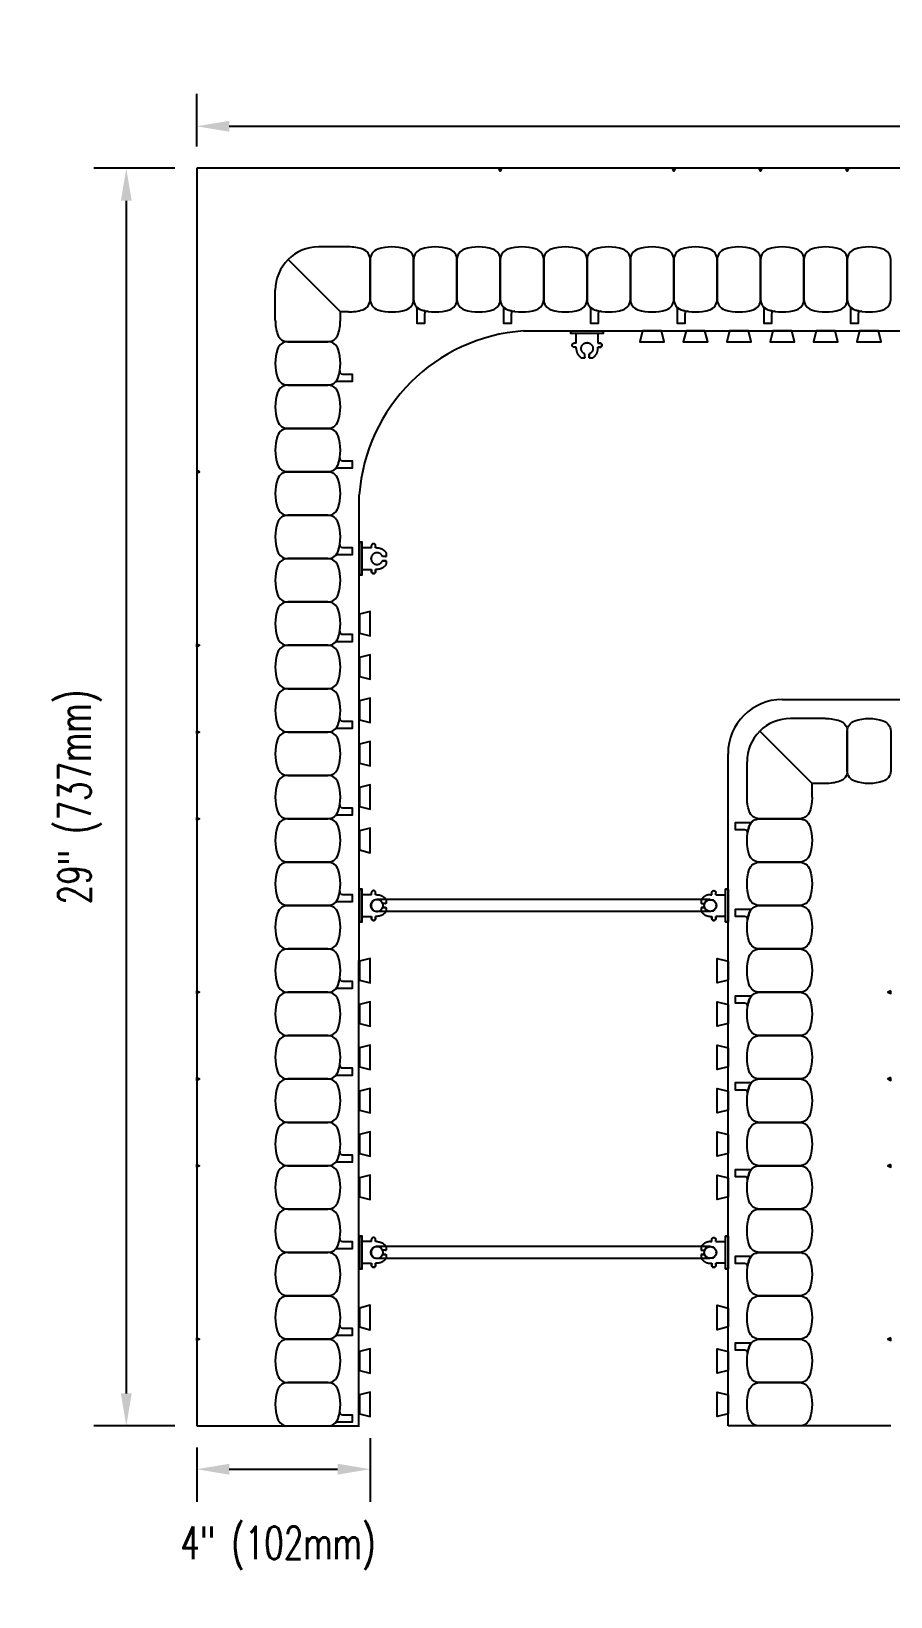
# Model space of a CAD drawing. Header units: inches. Extents: x 134.3 to 188.9, y 32.5 to 89.4.
# Drawn here: x 134.35 to 154.16, y 32.49 to 68.58 of the extents above; entities that cross this region are included whole.
import ezdxf

# ---------------------------------------------------------------- set-up
doc = ezdxf.new("R2010")
doc.units = ezdxf.units.IN
doc.header["$MEASUREMENT"] = 0
for name, color, linetype in [('line25', 2, 'Continuous'), ('LINE50', 5, 'Continuous'), ('LINE9', 9, 'Continuous'), ('TEXT', 4, 'Continuous')]:
    doc.layers.add(name, color=color, linetype=linetype)
doc.styles.add('DIM', font='romans.shx', dxfattribs={"width": 0.7})
doc.dimstyles.new('ext_8', dxfattribs={"dimscale": 8, "dimtxt": 0.09375, "dimasz": 0.09375, "dimexe": 0.09375, "dimexo": 0.0625, "dimgap": 0.0625, "dimtad": 1, "dimdec": 4, "dimzin": 3, "dimdsep": 46, "dimlunit": 4, "dimtxsty": 'DIM', "dimcen": 0.09, "dimdle": 0.09375, "dimclrt": 4, "dimadec": 0, "dimazin": 0, "dimtfac": 1, "dimtdec": 4, "dimtmove": 2, "dimatfit": 3, "dimfxl": 0, "dimfrac": 2, "dimtolj": 1, "dimtzin": 0, "dimarcsym": 0})

# ---------------------------------------------------------------- blocks, each defined once
blk = doc.blocks.new('*D12')
at = {"layer": 'Defpoints', "color": 0}
for p in [(183.162, 66.393), (138.162, 65.424), (183.162, 65.424)]:
    blk.add_point(p, dxfattribs=at)
at = {"layer": 'TEXT', "color": 0, "lineweight": -2}
for p, q in [((138.162, 65.924), (138.162, 67.143)), ((183.162, 65.924), (183.162, 67.143)), ((138.912, 66.393), (182.412, 66.393))]:
    blk.add_line(p, q, dxfattribs=at)
at = {"layer": 'TEXT', "color": 0}
for points in [[(138.912, 66.518), (138.912, 66.268), (138.162, 66.393)], [(182.412, 66.518), (182.412, 66.268), (183.162, 66.393)]]:
    blk.add_solid(points, dxfattribs=at)
at = {"layer": 'TEXT', "color": 4, "insert": (160.662, 67.465), "char_height": 0.75, "attachment_point": 5, "style": 'DIM'}
blk.add_mtext('\\A1;45" (1143mm)', dxfattribs=at)
blk = doc.blocks.new('*D14')
at = {"layer": 'Defpoints', "color": 0}
for p in [(142.162, 36.644), (138.162, 36.425), (142.162, 35.426)]:
    blk.add_point(p, dxfattribs=at)
at = {"layer": 'TEXT', "color": 0, "lineweight": -2}
for p, q in [((142.162, 36.144), (142.162, 34.676)), ((138.162, 35.925), (138.162, 34.676)), ((138.912, 35.426), (141.412, 35.426))]:
    blk.add_line(p, q, dxfattribs=at)
at = {"layer": 'TEXT', "color": 0}
for points in [[(138.912, 35.551), (138.912, 35.301), (138.162, 35.426)], [(141.412, 35.551), (141.412, 35.301), (142.162, 35.426)]]:
    blk.add_solid(points, dxfattribs=at)
at = {"layer": 'TEXT', "color": 4, "insert": (140.037, 33.605), "char_height": 0.75, "attachment_point": 5, "style": 'DIM'}
blk.add_mtext('\\A1;4" (102mm) ', dxfattribs=at)
blk = doc.blocks.new('*D15')
at = {"layer": 'Defpoints', "color": 0}
for p in [(138.162, 65.424), (136.539, 36.425), (138.157, 36.425)]:
    blk.add_point(p, dxfattribs=at)
at = {"layer": 'TEXT', "color": 0, "lineweight": -2}
for p, q in [((137.662, 65.424), (135.789, 65.424)), ((136.539, 64.674), (136.539, 37.175)), ((137.657, 36.425), (135.789, 36.425))]:
    blk.add_line(p, q, dxfattribs=at)
at = {"layer": 'TEXT', "color": 0}
for points in [[(136.414, 64.674), (136.664, 64.674), (136.539, 65.424)], [(136.414, 37.175), (136.664, 37.175), (136.539, 36.425)]]:
    blk.add_solid(points, dxfattribs=at)
at = {"layer": 'TEXT', "color": 4, "insert": (135.468, 50.925), "char_height": 0.75, "attachment_point": 5, "rotation": 90, "style": 'DIM'}
blk.add_mtext('\\A1;29" (737mm)', dxfattribs=at)
blk = doc.blocks.new('Connector')
blk.add_point((0.271, 0))
at = {"layer": 'LINE9'}
for p, q in [((0, 0.375), (0, -0.375)), ((0.062, -0.375), (0.062, 0.375)), ((0.281, 0.25), (0.062, 0.25))]:
    blk.add_line(p, q, dxfattribs=at)
for points, weights in [([(0.007, 0.375), (0.004, 0.375), (0, 0.375)], [1, 0.972587069138, 0.950305488115]), ([(0.327, 0.343), (0.308, 0.343), (0.281, 0.317), (0.281, 0.297)], [1, 0.85355339, 0.85355339, 1]), ([(0.328, 0.343), (0.327, 0.343), (0.327, 0.343)], [1, 0.70710678, 1]), ([(0.375, 0.297), (0.375, 0.317), (0.348, 0.343), (0.329, 0.343)], [1, 0.85355339, 0.85355339, 1]), ([(0.406, 0.25), (0.546, 0.25), (0.619, 0.131)], [0.958404415409, 0.794674173519, 0.864651571113]), ([(0.619, 0.052), (0.612, 0.049), (0.604, 0.049)], [0.83615024178, 0.892081430621, 1]), ([(0.281, -0.297), (0.281, -0.317), (0.308, -0.343), (0.327, -0.343)], [1, 0.85355339, 0.85355339, 1]), ([(0.327, -0.343), (0.281, -0.343), (0.281, -0.297)], [1, 0.70710678, 1]), ([(0.329, -0.343), (0.348, -0.343), (0.375, -0.317), (0.375, -0.297)], [1, 0.85355339, 0.85355339, 1]), ([(0.375, -0.297), (0.375, -0.343), (0.329, -0.343)], [1, 0.70710678, 1]), ([(0.619, -0.131), (0.546, -0.25), (0.406, -0.25)], [0.864651574428, 0.794674169686, 0.958404415195]), ([(0.604, -0.049), (0.612, -0.049), (0.619, -0.052)], [1, 0.89208144177, 0.836150253337]), ([(0, -0.375), (0.004, -0.375), (0.007, -0.375)], [0.950305488115, 0.972587069138, 1])]:
    blk.add_rational_spline(points, weights, degree=2, dxfattribs=at)
for points, degree in [([(0, 0.375), (0.002, 0.375), (0.005, 0.375), (0.007, 0.375)], 3), ([(0.007, 0.375), (0.021, 0.375), (0.051, 0.375), (0.062, 0.375), (0.062, 0.375)], 3), ([(0.281, 0.25), (0.281, 0.297)], 1), ([(0.327, 0.343), (0.327, 0.343), (0.328, 0.343), (0.328, 0.343)], 3), ([(0.328, 0.343), (0.329, 0.343), (0.329, 0.343), (0.329, 0.343)], 3), ([(0.375, 0.25), (0.375, 0.297)], 1), ([(0.406, 0.25), (0.375, 0.25)], 1), ([(0.406, 0.25), (0.406, 0.25)], 1), ([(0.406, 0.25), (0.406, 0.25)], 1), ([(0.406, 0.25), (0.406, 0.25)], 1), ([(0.406, 0.25), (0.406, 0.25)], 1), ([(0.406, 0.25), (0.406, 0.25)], 1), ([(0.406, 0.25), (0.406, 0.25)], 1), ([(0.406, 0.25), (0.406, 0.25)], 1), ([(0.406, 0.25), (0.406, 0.25)], 1), ([(0.406, 0.25), (0.406, 0.25)], 1), ([(0.406, 0.25), (0.406, 0.25)], 1), ([(0.406, 0.25), (0.406, 0.25)], 1), ([(0.406, 0.25), (0.406, 0.25)], 1), ([(0.406, 0.25), (0.406, 0.25)], 1), ([(0.406, 0.25), (0.406, 0.25)], 1), ([(0.406, 0.25), (0.406, 0.25)], 1), ([(0.406, 0.25), (0.406, 0.25)], 1), ([(0.406, 0.25), (0.406, 0.25)], 1), ([(0.406, 0.25), (0.406, 0.25)], 1), ([(0.406, 0.25), (0.406, 0.25)], 1), ([(0.406, 0.25), (0.406, 0.25)], 1), ([(0.406, 0.25), (0.406, 0.25)], 1), ([(0.406, 0.25), (0.406, 0.25)], 1), ([(0.406, 0.25), (0.406, 0.25)], 1), ([(0.406, 0.25), (0.406, 0.25)], 1), ([(0.604, 0.049), (0.532, 0.049)], 1), ([(0.532, 0.049), (0.532, 0.049)], 1), ([(0.532, 0.049), (0.532, 0.049)], 1), ([(0.532, 0.049), (0.532, 0.049)], 1), ([(0.532, 0.049), (0.532, 0.049)], 1), ([(0.532, 0.049), (0.532, 0.049)], 1), ([(0.532, 0.049), (0.532, 0.049)], 1), ([(0.532, 0.049), (0.532, 0.049)], 1), ([(0.532, 0.049), (0.532, 0.049)], 1), ([(0.532, 0.049), (0.532, 0.049)], 1), ([(0.532, 0.049), (0.532, 0.049)], 1), ([(0.604, 0.049), (0.609, 0.049), (0.614, 0.05), (0.619, 0.052)], 3), ([(0.604, 0.049), (0.604, 0.049)], 1), ([(0.604, 0.049), (0.604, 0.049)], 1), ([(0.604, 0.049), (0.604, 0.049)], 1), ([(0.604, 0.049), (0.604, 0.049)], 1), ([(0.619, 0.131), (0.619, 0.052)], 1), ([(0.619, 0.131), (0.619, 0.131)], 1), ([(0.619, 0.131), (0.619, 0.131)], 1), ([(0.619, 0.131), (0.619, 0.131)], 1), ([(0.619, 0.131), (0.619, 0.131)], 1), ([(0.062, -0.25), (0.281, -0.25)], 1), ([(0.281, -0.297), (0.281, -0.25)], 1), ([(0.281, -0.25), (0.281, -0.297)], 1), ([(0.328, -0.343), (0.328, -0.343), (0.327, -0.343), (0.327, -0.343)], 3), ([(0.329, -0.343), (0.329, -0.343), (0.329, -0.343), (0.328, -0.343)], 3), ([(0.375, -0.25), (0.375, -0.297)], 1), ([(0.375, -0.297), (0.375, -0.25)], 1), ([(0.406, -0.25), (0.375, -0.25)], 1), ([(0.406, -0.25), (0.406, -0.25)], 1), ([(0.406, -0.25), (0.406, -0.25)], 1), ([(0.406, -0.25), (0.406, -0.25)], 1), ([(0.406, -0.25), (0.406, -0.25)], 1), ([(0.406, -0.25), (0.406, -0.25)], 1), ([(0.406, -0.25), (0.406, -0.25)], 1), ([(0.406, -0.25), (0.406, -0.25)], 1), ([(0.406, -0.25), (0.406, -0.25)], 1), ([(0.406, -0.25), (0.406, -0.25)], 1), ([(0.406, -0.25), (0.406, -0.25)], 1), ([(0.406, -0.25), (0.406, -0.25)], 1), ([(0.532, -0.049), (0.604, -0.049)], 1), ([(0.604, -0.049), (0.58, -0.049), (0.556, -0.049), (0.532, -0.049)], 3), ([(0.532, -0.049), (0.532, -0.049)], 1), ([(0.532, -0.049), (0.532, -0.049)], 1), ([(0.532, -0.049), (0.532, -0.049)], 1), ([(0.532, -0.049), (0.532, -0.049)], 1), ([(0.619, -0.052), (0.614, -0.05), (0.609, -0.049), (0.604, -0.049)], 3), ([(0.604, -0.049), (0.604, -0.049)], 1), ([(0.604, -0.049), (0.604, -0.049)], 1), ([(0.604, -0.049), (0.604, -0.049)], 1), ([(0.604, -0.049), (0.604, -0.049)], 1), ([(0.604, -0.049), (0.604, -0.049)], 1), ([(0.604, -0.049), (0.604, -0.049)], 1), ([(0.604, -0.049), (0.604, -0.049)], 1), ([(0.604, -0.049), (0.604, -0.049)], 1), ([(0.619, -0.052), (0.619, -0.131)], 1), ([(0.619, -0.131), (0.619, -0.131)], 1), ([(0.619, -0.131), (0.619, -0.131)], 1), ([(0.619, -0.131), (0.619, -0.131)], 1), ([(0.619, -0.131), (0.619, -0.131)], 1), ([(0.007, -0.375), (0.005, -0.375), (0.002, -0.375), (0, -0.375)], 3), ([(0.062, -0.375), (0.062, -0.375), (0.051, -0.375), (0.021, -0.375), (0.007, -0.375)], 3)]:
    blk.add_open_spline(points, degree=degree, dxfattribs=at)
for points, weights, knots in [([(0.062, 0.375), (0.062, 0.375), (0.046, 0.375), (0.03, 0.375), (0.007, 0.375)], [0.868718858569, 0.861102746415, 1, 0.861102734288, 0.868718859898], [0, 0, 0, 0.5, 0.5, 1, 1, 1]), ([(0.532, 0.049), (0.472, 0.203), (0.333, 0.113), (0.157, 0), (0.333, -0.113), (0.472, -0.203), (0.532, -0.049)], [0.899508922286, 0.599718215298, 1, 0.54226024, 1, 0.599718224335, 0.899508908749], [0, 0, 0, 0.318112, 0.318112, 0.681888, 0.681888, 1, 1, 1]), ([(0.007, -0.375), (0.03, -0.375), (0.046, -0.375), (0.062, -0.375), (0.062, -0.375)], [0.868718859319, 0.861102739573, 1, 0.861102742958, 0.868718858948], [0, 0, 0, 0.5, 0.5, 1, 1, 1])]:
    blk.add_rational_spline(points, weights, degree=2, knots=knots, dxfattribs=at)
blk = doc.blocks.new('WEB_CENTRE_TOP_8')
for p, q in [((-0.141, 7.688), (-0.141, 0)), ((0.141, 7.688), (0.141, 0))]:
    blk.add_line(p, q)
for centre in [(0, 7.688), (0, 0)]:
    blk.add_circle(centre, 0.141)

msp = doc.modelspace()

# ---------------------------------------------------------------- linework, layer by layer
at = {"layer": 'line25'}
for p, q in [((145.69326, 61.67431), (183.1621, 61.67431)), ((141.90134, 36.42307), (141.91076, 57.8932)), ((151.6621, 53.17431), (183.1621, 53.17431)), ((150.4121, 36.42431), (150.4121, 51.92431))]:
    msp.add_line(p, q, dxfattribs=at)
for points in [[(148.44326, 61.67431), (148.38093, 61.42431), (148.94326, 61.42431), (148.88093, 61.67431)], [(149.44326, 61.67431), (149.38093, 61.42431), (149.94326, 61.42431), (149.88093, 61.67431)], [(150.44326, 61.67431), (150.38093, 61.42431), (150.94326, 61.42431), (150.88093, 61.67431)], [(151.44326, 61.67431), (151.38093, 61.42431), (151.94326, 61.42431), (151.88093, 61.67431)], [(152.44326, 61.67431), (152.38093, 61.42431), (152.94326, 61.42431), (152.88093, 61.67431)], [(153.44326, 61.67431), (153.38093, 61.42431), (153.94326, 61.42431), (153.88093, 61.67431)], [(141.9121, 54.70547), (142.1621, 54.64314), (142.1621, 55.20547), (141.9121, 55.14314)], [(141.9121, 53.70547), (142.1621, 53.64314), (142.1621, 54.20547), (141.9121, 54.14314)], [(141.9121, 52.70547), (142.1621, 52.64314), (142.1621, 53.20547), (141.9121, 53.14314)], [(141.9121, 51.70547), (142.1621, 51.64314), (142.1621, 52.20547), (141.9121, 52.14314)], [(141.9121, 50.70547), (142.1621, 50.64314), (142.1621, 51.20547), (141.9121, 51.14314)], [(141.9121, 49.70547), (142.1621, 49.64314), (142.1621, 50.20547), (141.9121, 50.14314)], [(141.9121, 46.70547), (142.1621, 46.64314), (142.1621, 47.20547), (141.9121, 47.14314)], [(150.4121, 46.70547), (150.1621, 46.64314), (150.1621, 47.20547), (150.4121, 47.14314)], [(141.9121, 45.70547), (142.1621, 45.64314), (142.1621, 46.20547), (141.9121, 46.14314)], [(150.4121, 45.70547), (150.1621, 45.64314), (150.1621, 46.20547), (150.4121, 46.14314)], [(141.9121, 44.70547), (142.1621, 44.64314), (142.1621, 45.20547), (141.9121, 45.14314)], [(150.4121, 44.70547), (150.1621, 44.64314), (150.1621, 45.20547), (150.4121, 45.14314)], [(141.9121, 43.70547), (142.1621, 43.64314), (142.1621, 44.20547), (141.9121, 44.14314)], [(150.4121, 43.70547), (150.1621, 43.64314), (150.1621, 44.20547), (150.4121, 44.14314)], [(141.9121, 42.70547), (142.1621, 42.64314), (142.1621, 43.20547), (141.9121, 43.14314)], [(150.4121, 42.70547), (150.1621, 42.64314), (150.1621, 43.20547), (150.4121, 43.14314)], [(141.9121, 41.70547), (142.1621, 41.64314), (142.1621, 42.20547), (141.9121, 42.14314)], [(150.4121, 41.70547), (150.1621, 41.64314), (150.1621, 42.20547), (150.4121, 42.14314)], [(141.9121, 38.70547), (142.1621, 38.64314), (142.1621, 39.20547), (141.9121, 39.14314)], [(150.4121, 38.70547), (150.1621, 38.64314), (150.1621, 39.20547), (150.4121, 39.14314)], [(141.9121, 37.70547), (142.1621, 37.64314), (142.1621, 38.20547), (141.9121, 38.14314)], [(150.4121, 37.70547), (150.1621, 37.64314), (150.1621, 38.20547), (150.4121, 38.14314)], [(141.9121, 36.70547), (142.1621, 36.64314), (142.1621, 37.20547), (141.9121, 37.14314)], [(150.4121, 36.70547), (150.1621, 36.64314), (150.1621, 37.20547), (150.4121, 37.14314)]]:
    msp.add_lwpolyline(points, close=True, dxfattribs=at)
for centre, radius, start, end in [((145.98468, 57.60028), 4.08444, 94.091414, 175.887363), ((151.6621, 51.92431), 1.25, 90, 180)]:
    msp.add_arc(centre, radius, start, end, dxfattribs=at)
at = {"layer": 'LINE50'}
for p, q in [((183.1621, 65.42431), (138.1621, 65.42431)), ((138.1621, 65.42431), (138.1621, 36.42472)), ((138.1621, 36.42472), (141.9121, 36.42307)), ((154.1621, 36.42431), (150.4121, 36.42431))]:
    msp.add_line(p, q, dxfattribs=at)
at = {"layer": 'LINE9'}
for p, q in [((141.6621, 63.61181), (140.9746, 63.61181)), ((141.4746, 62.11181), (140.26749, 63.31891)), ((139.9746, 61.92431), (139.9746, 62.61181)), ((141.4746, 61.92431), (141.4746, 62.11181)), ((141.6621, 62.11181), (141.4746, 62.11181)), ((152.6621, 52.73681), (151.8496, 52.73681)), ((152.3496, 51.23681), (151.14249, 52.44391)), ((150.8496, 50.92431), (150.8496, 51.73681)), ((152.6621, 51.23681), (152.3496, 51.23681)), ((152.3496, 50.92431), (152.3496, 51.23681))]:
    msp.add_line(p, q, dxfattribs=at)
for points in [[(145.19335, 65.42431), (145.1621, 65.35982), (145.13085, 65.42431)], [(149.19335, 65.42431), (149.1621, 65.35982), (149.13085, 65.42431)], [(151.19335, 65.42431), (151.1621, 65.35982), (151.13085, 65.42431)], [(153.19335, 65.42431), (153.1621, 65.35982), (153.13085, 65.42431)], [(138.1621, 58.39306), (138.22658, 58.42431), (138.1621, 58.45556)], [(138.1621, 54.45556), (138.22658, 54.42431), (138.1621, 54.39306)], [(138.1621, 52.45556), (138.22658, 52.42431), (138.1621, 52.39306)], [(138.1621, 50.45556), (138.22658, 50.42431), (138.1621, 50.39306)], [(138.1621, 46.45556), (138.22658, 46.42431), (138.1621, 46.39306)], [(154.1621, 46.45556), (154.09761, 46.42431), (154.1621, 46.39306)], [(138.1621, 44.45556), (138.22658, 44.42431), (138.1621, 44.39306)], [(154.1621, 44.45556), (154.09761, 44.42431), (154.1621, 44.39306)], [(138.1621, 42.45556), (138.22658, 42.42431), (138.1621, 42.39306)], [(154.1621, 42.45556), (154.09761, 42.42431), (154.1621, 42.39306)], [(138.1621, 38.45556), (138.22658, 38.42431), (138.1621, 38.39306)], [(154.1621, 38.45556), (154.09761, 38.42431), (154.1621, 38.39306)]]:
    msp.add_lwpolyline(points, close=True, dxfattribs=at)
for points in [[(141.6621, 62.11181, 0.07835142), (141.98902, 62.16335, 0.32530463), (142.1621, 62.40122), (142.1621, 63.32239, 0.32530463), (141.98902, 63.56026, 0.07835142), (141.6621, 63.61181, 0.32530463)], [(139.9746, 61.92431, 0.07835142), (140.02614, 61.59738, 0.32530463), (140.26402, 61.42431), (141.18518, 61.42431, 0.32530463), (141.42305, 61.59738, 0.15767078)], [(141.42305, 61.59738, 0.07835142), (141.4746, 61.92431, 0.32530463)], [(152.6621, 52.73681, -0.07835142), (152.98902, 52.68526, -0.32530463), (153.1621, 52.44739), (153.1621, 51.52622, -0.32530463), (152.98902, 51.28835, -0.07835142), (152.6621, 51.23681, -0.32530463)], [(150.90114, 50.59738, -0.07835142), (150.8496, 50.92431, -0.32530463)], [(152.3496, 50.92431, -0.07835142), (152.29805, 50.59738, -0.32530463), (152.06018, 50.42431), (151.13902, 50.42431, -0.32530463), (150.90114, 50.59738, -0.15767078)]]:
    msp.add_lwpolyline(points, format="xyb", dxfattribs=at)
for points in [[(142.33517, 62.16335, 0.15767078), (142.98902, 62.16335, 0.32530463), (143.1621, 62.40122), (143.1621, 63.32239, 0.32530463), (142.98902, 63.56026, 0.15767078), (142.33517, 63.56026, 0.32530463), (142.1621, 63.32239), (142.1621, 62.40122, 0.32530463)], [(143.33517, 62.16335, 0.15767078), (143.98902, 62.16335, 0.32530463), (144.1621, 62.40122), (144.1621, 63.32239, 0.32530463), (143.98902, 63.56026, 0.15767078), (143.33517, 63.56026, 0.32530463), (143.1621, 63.32239), (143.1621, 62.40122, 0.32530463)], [(144.33517, 62.16335, 0.15767078), (144.98902, 62.16335, 0.32530463), (145.1621, 62.40122), (145.1621, 63.32239, 0.32530463), (144.98902, 63.56026, 0.15767078), (144.33517, 63.56026, 0.32530463), (144.1621, 63.32239), (144.1621, 62.40122, 0.32530463)], [(145.33517, 62.16335, 0.15767078), (145.98902, 62.16335, 0.32530463), (146.1621, 62.40122), (146.1621, 63.32239, 0.32530463), (145.98902, 63.56026, 0.15767078), (145.33517, 63.56026, 0.32530463), (145.1621, 63.32239), (145.1621, 62.40122, 0.32530463)], [(146.33517, 62.16335, 0.15767078), (146.98902, 62.16335, 0.32530463), (147.1621, 62.40122), (147.1621, 63.32239, 0.32530463), (146.98902, 63.56026, 0.15767078), (146.33517, 63.56026, 0.32530463), (146.1621, 63.32239), (146.1621, 62.40122, 0.32530463)], [(147.33517, 62.16335, 0.15767078), (147.98902, 62.16335, 0.32530463), (148.1621, 62.40122), (148.1621, 63.32239, 0.32530463), (147.98902, 63.56026, 0.15767078), (147.33517, 63.56026, 0.32530463), (147.1621, 63.32239), (147.1621, 62.40122, 0.32530463)], [(148.33517, 62.16335, 0.15767078), (148.98902, 62.16335, 0.32530463), (149.1621, 62.40122), (149.1621, 63.32239, 0.32530463), (148.98902, 63.56026, 0.15767078), (148.33517, 63.56026, 0.32530463), (148.1621, 63.32239), (148.1621, 62.40122, 0.32530463)], [(149.33517, 62.16335, 0.15767078), (149.98902, 62.16335, 0.32530463), (150.1621, 62.40122), (150.1621, 63.32239, 0.32530463), (149.98902, 63.56026, 0.15767078), (149.33517, 63.56026, 0.32530463), (149.1621, 63.32239), (149.1621, 62.40122, 0.32530463)], [(150.33517, 62.16335, 0.15767078), (150.98902, 62.16335, 0.32530463), (151.1621, 62.40122), (151.1621, 63.32239, 0.32530463), (150.98902, 63.56026, 0.15767078), (150.33517, 63.56026, 0.32530463), (150.1621, 63.32239), (150.1621, 62.40122, 0.32530463)], [(151.33517, 62.16335, 0.15767078), (151.98902, 62.16335, 0.32530463), (152.1621, 62.40122), (152.1621, 63.32239, 0.32530463), (151.98902, 63.56026, 0.15767078), (151.33517, 63.56026, 0.32530463), (151.1621, 63.32239), (151.1621, 62.40122, 0.32530463)], [(152.33517, 62.16335, 0.15767078), (152.98902, 62.16335, 0.32530463), (153.1621, 62.40122), (153.1621, 63.32239, 0.32530463), (152.98902, 63.56026, 0.15767078), (152.33517, 63.56026, 0.32530463), (152.1621, 63.32239), (152.1621, 62.40122, 0.32530463)], [(153.33517, 62.16335, 0.15767078), (153.98902, 62.16335, 0.32530463), (154.1621, 62.40122), (154.1621, 63.32239, 0.32530463), (153.98902, 63.56026, 0.15767078), (153.33517, 63.56026, 0.32530463), (153.1621, 63.32239), (153.1621, 62.40122, 0.32530463)], [(143.33517, 62.16335, 0.0372667), (143.48887, 62.12602, 0.46303561), (143.41618, 62.06436), (143.41618, 61.84276), (143.24535, 61.84276), (143.24535, 62.18885, 0.18900236), (143.2287, 62.23133, 0.12840736)], [(145.33517, 62.16335, 0.0372667), (145.48887, 62.12602, 0.46303561), (145.41618, 62.06436), (145.41618, 61.84276), (145.24535, 61.84276), (145.24535, 62.18885, 0.18900236), (145.2287, 62.23133, 0.12840736)], [(147.33517, 62.16335, 0.0372667), (147.48887, 62.12602, 0.46303561), (147.41618, 62.06436), (147.41618, 61.84276), (147.24535, 61.84276), (147.24535, 62.18885, 0.18900236), (147.2287, 62.23133, 0.12840736)], [(149.33517, 62.16335, 0.0372667), (149.48887, 62.12602, 0.46303561), (149.41618, 62.06436), (149.41618, 61.84276), (149.24535, 61.84276), (149.24535, 62.18885, 0.18900236), (149.2287, 62.23133, 0.12840736)], [(151.33517, 62.16335, 0.0372667), (151.48887, 62.12602, 0.46303561), (151.41618, 62.06436), (151.41618, 61.84276), (151.24535, 61.84276), (151.24535, 62.18885, 0.18900236), (151.2287, 62.23133, 0.12840736)], [(153.33517, 62.16335, 0.0372667), (153.48887, 62.12602, 0.46303561), (153.41618, 62.06436), (153.41618, 61.84276), (153.24535, 61.84276), (153.24535, 62.18885, 0.18900236), (153.2287, 62.23133, 0.12840736)], [(141.42305, 60.59738, 0.15767078), (141.42305, 61.25123, 0.32530463), (141.18518, 61.42431), (140.26402, 61.42431, 0.32530463), (140.02614, 61.25123, 0.15767078), (140.02614, 60.59738, 0.32530463), (140.26402, 60.42431), (141.18518, 60.42431, 0.32530463)], [(141.42305, 60.59738, 0.0372667), (141.46038, 60.75108, 0.46303561), (141.52204, 60.67839), (141.74364, 60.67839), (141.74364, 60.50756), (141.39755, 60.50756, 0.18900236), (141.35508, 60.49091, 0.12840736)], [(141.42305, 59.59738, 0.15767078), (141.42305, 60.25123, 0.32530463), (141.18518, 60.42431), (140.26402, 60.42431, 0.32530463), (140.02614, 60.25123, 0.15767078), (140.02614, 59.59738, 0.32530463), (140.26402, 59.42431), (141.18518, 59.42431, 0.32530463)], [(141.42305, 58.59738, 0.15767078), (141.42305, 59.25123, 0.32530463), (141.18518, 59.42431), (140.26402, 59.42431, 0.32530463), (140.02614, 59.25123, 0.15767078), (140.02614, 58.59738, 0.32530463), (140.26402, 58.42431), (141.18518, 58.42431, 0.32530463)], [(141.42305, 58.59738, 0.0372667), (141.46038, 58.75108, 0.46303561), (141.52204, 58.67839), (141.74364, 58.67839), (141.74364, 58.50756), (141.39755, 58.50756, 0.18900236), (141.35508, 58.49091, 0.12840736)], [(141.42305, 57.59738, 0.15767078), (141.42305, 58.25123, 0.32530463), (141.18518, 58.42431), (140.26402, 58.42431, 0.32530463), (140.02614, 58.25123, 0.15767078), (140.02614, 57.59738, 0.32530463), (140.26402, 57.42431), (141.18518, 57.42431, 0.32530463)], [(141.42305, 56.59738, 0.15767078), (141.42305, 57.25123, 0.32530463), (141.18518, 57.42431), (140.26402, 57.42431, 0.32530463), (140.02614, 57.25123, 0.15767078), (140.02614, 56.59738, 0.32530463), (140.26402, 56.42431), (141.18518, 56.42431, 0.32530463)], [(141.42305, 56.59738, 0.0372667), (141.46038, 56.75108, 0.46303561), (141.52204, 56.67839), (141.74364, 56.67839), (141.74364, 56.50756), (141.39755, 56.50756, 0.18900236), (141.35508, 56.49091, 0.12840736)], [(141.42305, 55.59738, 0.15767078), (141.42305, 56.25123, 0.32530463), (141.18518, 56.42431), (140.26402, 56.42431, 0.32530463), (140.02614, 56.25123, 0.15767078), (140.02614, 55.59738, 0.32530463), (140.26402, 55.42431), (141.18518, 55.42431, 0.32530463)], [(141.42305, 54.59738, 0.15767078), (141.42305, 55.25123, 0.32530463), (141.18518, 55.42431), (140.26402, 55.42431, 0.32530463), (140.02614, 55.25123, 0.15767078), (140.02614, 54.59738, 0.32530463), (140.26402, 54.42431), (141.18518, 54.42431, 0.32530463)], [(141.42305, 54.59738, 0.0372667), (141.46038, 54.75108, 0.46303561), (141.52204, 54.67839), (141.74364, 54.67839), (141.74364, 54.50756), (141.39755, 54.50756, 0.18900236), (141.35508, 54.49091, 0.12840736)], [(141.42305, 53.59738, 0.15767078), (141.42305, 54.25123, 0.32530463), (141.18518, 54.42431), (140.26402, 54.42431, 0.32530463), (140.02614, 54.25123, 0.15767078), (140.02614, 53.59738, 0.32530463), (140.26402, 53.42431), (141.18518, 53.42431, 0.32530463)], [(141.42305, 52.59738, 0.15767078), (141.42305, 53.25123, 0.32530463), (141.18518, 53.42431), (140.26402, 53.42431, 0.32530463), (140.02614, 53.25123, 0.15767078), (140.02614, 52.59738, 0.32530463), (140.26402, 52.42431), (141.18518, 52.42431, 0.32530463)], [(141.42305, 52.59738, 0.0372667), (141.46038, 52.75108, 0.46303561), (141.52204, 52.67839), (141.74364, 52.67839), (141.74364, 52.50756), (141.39755, 52.50756, 0.18900236), (141.35508, 52.49091, 0.12840736)], [(153.33517, 52.68526, -0.15767078), (153.98902, 52.68526, -0.32530463), (154.1621, 52.44739), (154.1621, 51.52622, -0.32530463), (153.98902, 51.28835, -0.15767078), (153.33517, 51.28835, -0.32530463), (153.1621, 51.52622), (153.1621, 52.44739, -0.32530463)], [(141.42305, 51.59738, 0.15767078), (141.42305, 52.25123, 0.32530463), (141.18518, 52.42431), (140.26402, 52.42431, 0.32530463), (140.02614, 52.25123, 0.15767078), (140.02614, 51.59738, 0.32530463), (140.26402, 51.42431), (141.18518, 51.42431, 0.32530463)], [(141.42305, 50.59738, 0.15767078), (141.42305, 51.25123, 0.32530463), (141.18518, 51.42431), (140.26402, 51.42431, 0.32530463), (140.02614, 51.25123, 0.15767078), (140.02614, 50.59738, 0.32530463), (140.26402, 50.42431), (141.18518, 50.42431, 0.32530463)], [(141.42305, 50.59738, 0.0372667), (141.46038, 50.75108, 0.46303561), (141.52204, 50.67839), (141.74364, 50.67839), (141.74364, 50.50756), (141.39755, 50.50756, 0.18900236), (141.35508, 50.49091, 0.12840736)], [(141.42305, 49.59738, 0.15767078), (141.42305, 50.25123, 0.32530463), (141.18518, 50.42431), (140.26402, 50.42431, 0.32530463), (140.02614, 50.25123, 0.15767078), (140.02614, 49.59738, 0.32530463), (140.26402, 49.42431), (141.18518, 49.42431, 0.32530463)], [(150.90114, 50.25123, 0.0372667), (150.86381, 50.09753, 0.46303561), (150.80215, 50.17022), (150.58055, 50.17022), (150.58055, 50.34106), (150.92665, 50.34106, 0.18900236), (150.96912, 50.35771, 0.12840736)], [(150.90114, 49.59738, -0.15767078), (150.90114, 50.25123, -0.32530463), (151.13902, 50.42431), (152.06018, 50.42431, -0.32530463), (152.29805, 50.25123, -0.15767078), (152.29805, 49.59738, -0.32530463), (152.06018, 49.42431), (151.13902, 49.42431, -0.32530463)], [(141.42305, 48.59738, 0.15767078), (141.42305, 49.25123, 0.32530463), (141.18518, 49.42431), (140.26402, 49.42431, 0.32530463), (140.02614, 49.25123, 0.15767078), (140.02614, 48.59738, 0.32530463), (140.26402, 48.42431), (141.18518, 48.42431, 0.32530463)], [(150.90114, 48.59738, -0.15767078), (150.90114, 49.25123, -0.32530463), (151.13902, 49.42431), (152.06018, 49.42431, -0.32530463), (152.29805, 49.25123, -0.15767078), (152.29805, 48.59738, -0.32530463), (152.06018, 48.42431), (151.13902, 48.42431, -0.32530463)], [(141.42305, 48.59738, 0.0372667), (141.46038, 48.75108, 0.46303561), (141.52204, 48.67839), (141.74364, 48.67839), (141.74364, 48.50756), (141.39755, 48.50756, 0.18900236), (141.35508, 48.49091, 0.12840736)], [(141.42305, 47.59738, 0.15767078), (141.42305, 48.25123, 0.32530463), (141.18518, 48.42431), (140.26402, 48.42431, 0.32530463), (140.02614, 48.25123, 0.15767078), (140.02614, 47.59738, 0.32530463), (140.26402, 47.42431), (141.18518, 47.42431, 0.32530463)], [(150.90114, 47.59738, -0.15767078), (150.90114, 48.25123, -0.32530463), (151.13902, 48.42431), (152.06018, 48.42431, -0.32530463), (152.29805, 48.25123, -0.15767078), (152.29805, 47.59738, -0.32530463), (152.06018, 47.42431), (151.13902, 47.42431, -0.32530463)], [(150.90114, 48.25123, 0.0372667), (150.86381, 48.09753, 0.46303561), (150.80215, 48.17022), (150.58055, 48.17022), (150.58055, 48.34106), (150.92665, 48.34106, 0.18900236), (150.96912, 48.35771, 0.12840736)], [(141.42305, 46.59738, 0.15767078), (141.42305, 47.25123, 0.32530463), (141.18518, 47.42431), (140.26402, 47.42431, 0.32530463), (140.02614, 47.25123, 0.15767078), (140.02614, 46.59738, 0.32530463), (140.26402, 46.42431), (141.18518, 46.42431, 0.32530463)], [(150.90114, 46.59738, -0.15767078), (150.90114, 47.25123, -0.32530463), (151.13902, 47.42431), (152.06018, 47.42431, -0.32530463), (152.29805, 47.25123, -0.15767078), (152.29805, 46.59738, -0.32530463), (152.06018, 46.42431), (151.13902, 46.42431, -0.32530463)], [(141.42305, 46.59738, 0.0372667), (141.46038, 46.75108, 0.46303561), (141.52204, 46.67839), (141.74364, 46.67839), (141.74364, 46.50756), (141.39755, 46.50756, 0.18900236), (141.35508, 46.49091, 0.12840736)], [(141.42305, 45.59738, 0.15767078), (141.42305, 46.25123, 0.32530463), (141.18518, 46.42431), (140.26402, 46.42431, 0.32530463), (140.02614, 46.25123, 0.15767078), (140.02614, 45.59738, 0.32530463), (140.26402, 45.42431), (141.18518, 45.42431, 0.32530463)], [(150.90114, 46.25123, 0.0372667), (150.86381, 46.09753, 0.46303561), (150.80215, 46.17022), (150.58055, 46.17022), (150.58055, 46.34106), (150.92665, 46.34106, 0.18900236), (150.96912, 46.35771, 0.12840736)], [(150.90114, 45.59738, -0.15767078), (150.90114, 46.25123, -0.32530463), (151.13902, 46.42431), (152.06018, 46.42431, -0.32530463), (152.29805, 46.25123, -0.15767078), (152.29805, 45.59738, -0.32530463), (152.06018, 45.42431), (151.13902, 45.42431, -0.32530463)], [(141.42305, 44.59738, 0.15767078), (141.42305, 45.25123, 0.32530463), (141.18518, 45.42431), (140.26402, 45.42431, 0.32530463), (140.02614, 45.25123, 0.15767078), (140.02614, 44.59738, 0.32530463), (140.26402, 44.42431), (141.18518, 44.42431, 0.32530463)], [(150.90114, 44.59738, -0.15767078), (150.90114, 45.25123, -0.32530463), (151.13902, 45.42431), (152.06018, 45.42431, -0.32530463), (152.29805, 45.25123, -0.15767078), (152.29805, 44.59738, -0.32530463), (152.06018, 44.42431), (151.13902, 44.42431, -0.32530463)], [(141.42305, 43.59738, 0.15767078), (141.42305, 44.25123, 0.32530463), (141.18518, 44.42431), (140.26402, 44.42431, 0.32530463), (140.02614, 44.25123, 0.15767078), (140.02614, 43.59738, 0.32530463), (140.26402, 43.42431), (141.18518, 43.42431, 0.32530463)], [(141.42305, 44.59738, 0.0372667), (141.46038, 44.75108, 0.46303561), (141.52204, 44.67839), (141.74364, 44.67839), (141.74364, 44.50756), (141.39755, 44.50756, 0.18900236), (141.35508, 44.49091, 0.12840736)], [(150.90114, 43.59738, -0.15767078), (150.90114, 44.25123, -0.32530463), (151.13902, 44.42431), (152.06018, 44.42431, -0.32530463), (152.29805, 44.25123, -0.15767078), (152.29805, 43.59738, -0.32530463), (152.06018, 43.42431), (151.13902, 43.42431, -0.32530463)], [(150.90114, 44.25123, 0.0372667), (150.86381, 44.09753, 0.46303561), (150.80215, 44.17022), (150.58055, 44.17022), (150.58055, 44.34106), (150.92665, 44.34106, 0.18900236), (150.96912, 44.35771, 0.12840736)], [(141.42305, 42.59738, 0.15767078), (141.42305, 43.25123, 0.32530463), (141.18518, 43.42431), (140.26402, 43.42431, 0.32530463), (140.02614, 43.25123, 0.15767078), (140.02614, 42.59738, 0.32530463), (140.26402, 42.42431), (141.18518, 42.42431, 0.32530463)], [(150.90114, 42.59738, -0.15767078), (150.90114, 43.25123, -0.32530463), (151.13902, 43.42431), (152.06018, 43.42431, -0.32530463), (152.29805, 43.25123, -0.15767078), (152.29805, 42.59738, -0.32530463), (152.06018, 42.42431), (151.13902, 42.42431, -0.32530463)], [(141.42305, 42.59738, 0.0372667), (141.46038, 42.75108, 0.46303561), (141.52204, 42.67839), (141.74364, 42.67839), (141.74364, 42.50756), (141.39755, 42.50756, 0.18900236), (141.35508, 42.49091, 0.12840736)], [(141.42305, 41.59738, 0.15767078), (141.42305, 42.25123, 0.32530463), (141.18518, 42.42431), (140.26402, 42.42431, 0.32530463), (140.02614, 42.25123, 0.15767078), (140.02614, 41.59738, 0.32530463), (140.26402, 41.42431), (141.18518, 41.42431, 0.32530463)], [(150.90114, 42.25123, 0.0372667), (150.86381, 42.09753, 0.46303561), (150.80215, 42.17022), (150.58055, 42.17022), (150.58055, 42.34106), (150.92665, 42.34106, 0.18900236), (150.96912, 42.35771, 0.12840736)], [(150.90114, 41.59738, -0.15767078), (150.90114, 42.25123, -0.32530463), (151.13902, 42.42431), (152.06018, 42.42431, -0.32530463), (152.29805, 42.25123, -0.15767078), (152.29805, 41.59738, -0.32530463), (152.06018, 41.42431), (151.13902, 41.42431, -0.32530463)], [(141.42305, 40.59738, 0.15767078), (141.42305, 41.25123, 0.32530463), (141.18518, 41.42431), (140.26402, 41.42431, 0.32530463), (140.02614, 41.25123, 0.15767078), (140.02614, 40.59738, 0.32530463), (140.26402, 40.42431), (141.18518, 40.42431, 0.32530463)], [(150.90114, 40.59738, -0.15767078), (150.90114, 41.25123, -0.32530463), (151.13902, 41.42431), (152.06018, 41.42431, -0.32530463), (152.29805, 41.25123, -0.15767078), (152.29805, 40.59738, -0.32530463), (152.06018, 40.42431), (151.13902, 40.42431, -0.32530463)], [(141.42305, 40.59738, 0.0372667), (141.46038, 40.75108, 0.46303561), (141.52204, 40.67839), (141.74364, 40.67839), (141.74364, 40.50756), (141.39755, 40.50756, 0.18900236), (141.35508, 40.49091, 0.12840736)], [(141.42305, 39.59738, 0.15767078), (141.42305, 40.25123, 0.32530463), (141.18518, 40.42431), (140.26402, 40.42431, 0.32530463), (140.02614, 40.25123, 0.15767078), (140.02614, 39.59738, 0.32530463), (140.26402, 39.42431), (141.18518, 39.42431, 0.32530463)], [(150.90114, 40.25123, 0.0372667), (150.86381, 40.09753, 0.46303561), (150.80215, 40.17022), (150.58055, 40.17022), (150.58055, 40.34106), (150.92665, 40.34106, 0.18900236), (150.96912, 40.35771, 0.12840736)], [(150.90114, 39.59738, -0.15767078), (150.90114, 40.25123, -0.32530463), (151.13902, 40.42431), (152.06018, 40.42431, -0.32530463), (152.29805, 40.25123, -0.15767078), (152.29805, 39.59738, -0.32530463), (152.06018, 39.42431), (151.13902, 39.42431, -0.32530463)], [(141.42305, 38.59738, 0.15767078), (141.42305, 39.25123, 0.32530463), (141.18518, 39.42431), (140.26402, 39.42431, 0.32530463), (140.02614, 39.25123, 0.15767078), (140.02614, 38.59738, 0.32530463), (140.26402, 38.42431), (141.18518, 38.42431, 0.32530463)], [(150.90114, 38.59738, -0.15767078), (150.90114, 39.25123, -0.32530463), (151.13902, 39.42431), (152.06018, 39.42431, -0.32530463), (152.29805, 39.25123, -0.15767078), (152.29805, 38.59738, -0.32530463), (152.06018, 38.42431), (151.13902, 38.42431, -0.32530463)], [(141.42305, 38.59738, 0.0372667), (141.46038, 38.75108, 0.46303561), (141.52204, 38.67839), (141.74364, 38.67839), (141.74364, 38.50756), (141.39755, 38.50756, 0.18900236), (141.35508, 38.49091, 0.12840736)], [(141.42305, 37.59738, 0.15767078), (141.42305, 38.25123, 0.32530463), (141.18518, 38.42431), (140.26402, 38.42431, 0.32530463), (140.02614, 38.25123, 0.15767078), (140.02614, 37.59738, 0.32530463), (140.26402, 37.42431), (141.18518, 37.42431, 0.32530463)], [(150.90114, 38.25123, 0.0372667), (150.86381, 38.09753, 0.46303561), (150.80215, 38.17022), (150.58055, 38.17022), (150.58055, 38.34106), (150.92665, 38.34106, 0.18900236), (150.96912, 38.35771, 0.12840736)], [(150.90114, 37.59738, -0.15767078), (150.90114, 38.25123, -0.32530463), (151.13902, 38.42431), (152.06018, 38.42431, -0.32530463), (152.29805, 38.25123, -0.15767078), (152.29805, 37.59738, -0.32530463), (152.06018, 37.42431), (151.13902, 37.42431, -0.32530463)], [(141.42305, 36.59738, 0.15767078), (141.42305, 37.25123, 0.32530463), (141.18518, 37.42431), (140.26402, 37.42431, 0.32530463), (140.02614, 37.25123, 0.15767078), (140.02614, 36.59738, 0.32530463), (140.26402, 36.42431), (141.18518, 36.42431, 0.32530463)], [(150.90114, 36.59738, -0.15767078), (150.90114, 37.25123, -0.32530463), (151.13902, 37.42431), (152.06018, 37.42431, -0.32530463), (152.29805, 37.25123, -0.15767078), (152.29805, 36.59738, -0.32530463), (152.06018, 36.42431), (151.13902, 36.42431, -0.32530463)], [(141.42305, 36.59738, 0.0372667), (141.46038, 36.75108, 0.46303561), (141.52204, 36.67839), (141.74364, 36.67839), (141.74364, 36.50756), (141.39755, 36.50756, 0.18900236), (141.35508, 36.49091, 0.12840736)]]:
    msp.add_lwpolyline(points, format="xyb", close=True, dxfattribs=at)
for centre, start, end in [((140.9746, 62.61181), 90, 180), ((151.8496, 51.73681), 90, 135), ((151.8496, 51.73681), 135, 180)]:
    msp.add_arc(centre, 1, start, end, dxfattribs=at)

# ---------------------------------------------------------------- block references
at = {"layer": 'LINE9', "rotation": 270}
for p in [(142.31573, 48.42431), (142.31573, 40.42431)]:
    msp.add_blockref('WEB_CENTRE_TOP_8', p, dxfattribs=at)
at = {"layer": 'TEXT', "xscale": -1, "rotation": 90}
msp.add_blockref('Connector', (147.1621, 61.67431), dxfattribs=at)
at = {"layer": 'TEXT'}
for p in [(141.9121, 56.42431), (141.9121, 48.42431), (141.9121, 40.42431)]:
    msp.add_blockref('Connector', p, dxfattribs=at)
at = {"layer": 'TEXT', "xscale": -1}
for p in [(150.4121, 48.42431), (150.4121, 40.42431)]:
    msp.add_blockref('Connector', p, dxfattribs=at)

# ---------------------------------------------------------------- dimensions: what is measured, and where the dimension line sits
at = {"layer": 'TEXT'}
dim = msp.add_linear_dim(base=(183.1621, 66.39328), p1=(138.1621, 65.42431), p2=(183.1621, 65.42431), text='45" (1143mm)', dimstyle='ext_8', dxfattribs=at)
dim.commit()
dim.dimension.update_dxf_attribs({"geometry": '*D12', "text_midpoint": (160.6621, 67.46471)})
dim = msp.add_linear_dim(base=(136.53944, 36.42472), p1=(138.1621, 65.42431), p2=(138.15683, 36.42472), angle=90, text='29" (737mm)', dimstyle='ext_8', dxfattribs=at)
dim.commit()
dim.dimension.update_dxf_attribs({"geometry": '*D15', "text_midpoint": (135.46801, 50.92451)})
dim = msp.add_linear_dim(base=(142.1621, 35.42636), p1=(138.1621, 36.42472), p2=(142.1621, 36.64355), text='4" (102mm) ', dimstyle='ext_8', dxfattribs=at)
dim.commit()
dim.dimension.update_dxf_attribs({"geometry": '*D14', "text_midpoint": (140.0371, 33.60493), "dimtype": 160})

doc.saveas('drawing.dxf')
